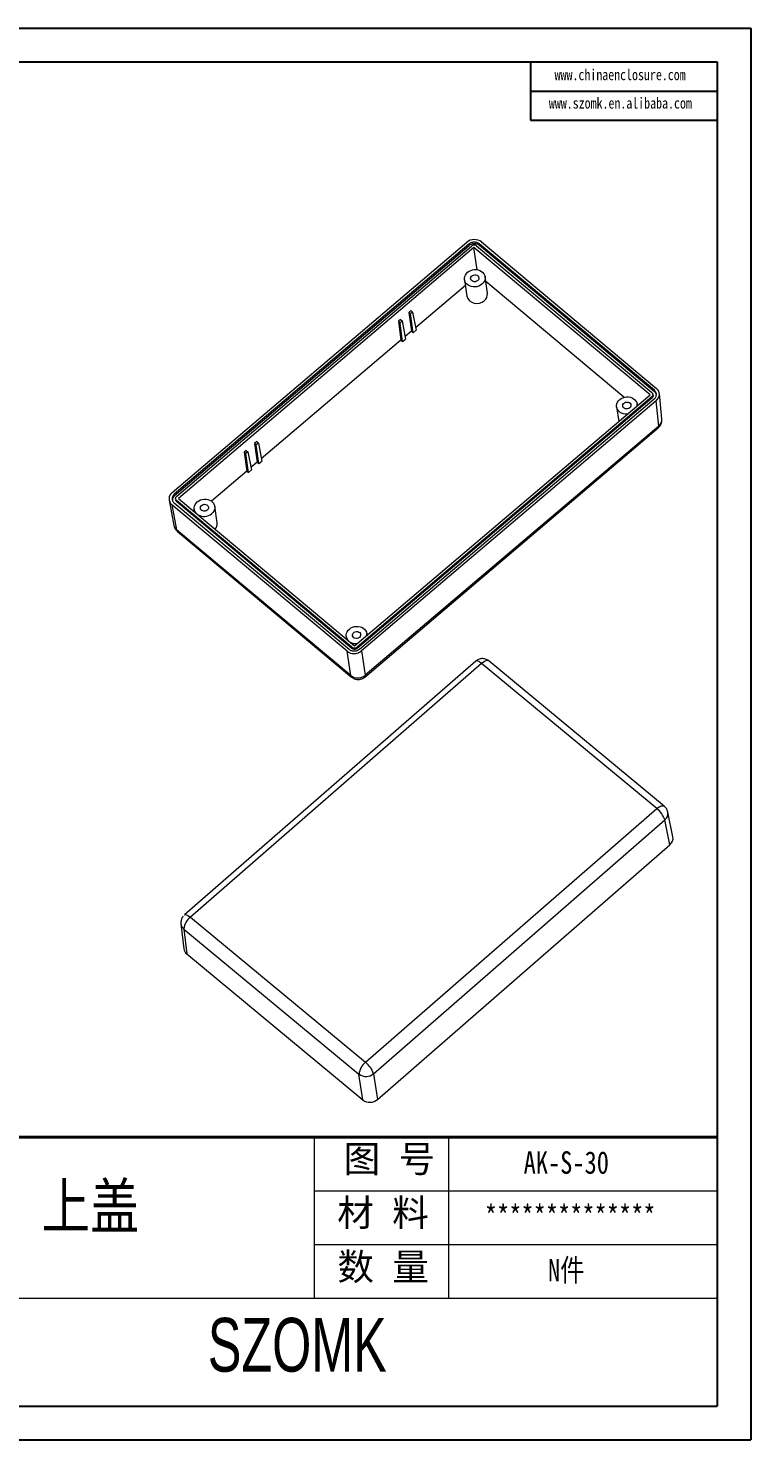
# Model space of a CAD drawing. Header units: inches. Extents: x 1464 to 2346, y 536 to 823.
# Drawn here: x 1722.5 to 1869.3, y 535.9 to 822.7 of the extents above; entities that cross this region are included whole.
import ezdxf

# ---------------------------------------------------------------- set-up
doc = ezdxf.new("R2010")
doc.units = ezdxf.units.IN
doc.layers.add('文字', color=81, linetype='Continuous')
doc.layers.add('粗实线', color=7, linetype='Continuous', lineweight=30)
doc.layers.add('细实线', color=3, linetype='Continuous', lineweight=9)
doc.styles.get("Standard").update_dxf_attribs({"font": 'txt', "bigfont": 'gbcbig.shx'})
doc.styles.add('宋体', font='', dxfattribs={"width": 0.8, "height": 3.5})
doc.styles.add('长仿宋', font='', dxfattribs={"width": 0.7, "height": 4})
doc.styles.get('宋体').set_extended_font_data('SimSun')
doc.styles.get('长仿宋').set_extended_font_data('SimSun')

msp = doc.modelspace()

# ---------------------------------------------------------------- linework, layer by layer
for p, q in [((1463.818, 822.657), (1869.305, 822.657)), ((1869.305, 822.657), (1869.305, 535.949)), ((1474.31, 815.831), (1862.479, 815.831)), ((1824.555, 815.831), (1824.555, 803.98)), ((1862.479, 815.831), (1862.479, 542.775)), ((1824.555, 809.905), (1862.479, 809.905)), ((1824.555, 803.98), (1862.479, 803.98)), ((1474.31, 542.775), (1862.479, 542.775)), ((1463.818, 535.949), (1869.305, 535.949))]:
    msp.add_line(p, q)
at = {"color": 7, "linetype": 'Continuous', "lineweight": 15}
for p, q in [((1751.745, 728.378), (1811.609, 779.181)), ((1812.038, 778.822), (1752.174, 728.02)), ((1752.218, 727.749), (1812.082, 778.551)), ((1752.669, 727.606), (1812.533, 778.408)), ((1813.062, 778.135), (1752.997, 727.162)), ((1812.082, 778.551), (1812.038, 778.822)), ((1848.842, 748.214), (1813.062, 778.135)), ((1813.679, 773.604), (1813.062, 778.135)), ((1813.606, 778.434), (1849.193, 748.674)), ((1849.709, 749.112), (1814.122, 778.872)), ((1814.154, 778.601), (1814.122, 778.872)), ((1814.154, 778.601), (1849.741, 748.841)), ((1814.569, 779.252), (1850.157, 749.492)), ((1811.143, 771.57), (1811.618, 768.229)), ((1815.776, 768.821), (1815.301, 772.161)), ((1811.309, 770.405), (1801.194, 761.821)), ((1843.539, 747.689), (1815.44, 771.187)), ((1798.141, 763.494), (1797.707, 763.126)), ((1797.707, 763.126), (1798.227, 759.303)), ((1798.045, 762.843), (1797.707, 763.126)), ((1798.479, 763.211), (1798.045, 762.843)), ((1798.565, 759.02), (1798.045, 762.843)), ((1798.141, 763.494), (1798.479, 763.211)), ((1798.479, 763.211), (1799.17, 759.533)), ((1800.257, 765.29), (1799.823, 764.922)), ((1799.823, 764.922), (1800.343, 761.099)), ((1800.161, 764.639), (1799.823, 764.922)), ((1800.595, 765.007), (1800.161, 764.639)), ((1800.681, 760.816), (1800.161, 764.639)), ((1800.257, 765.29), (1800.595, 765.007)), ((1800.595, 765.007), (1801.286, 761.329)), ((1800.343, 761.099), (1799.077, 760.025)), ((1800.343, 761.099), (1800.681, 760.816)), ((1800.681, 760.816), (1801.286, 761.329)), ((1798.227, 759.303), (1769.851, 735.222)), ((1798.227, 759.303), (1798.565, 759.02)), ((1798.565, 759.02), (1799.17, 759.533)), ((1849.442, 748.069), (1849.396, 748.334)), ((1849.741, 748.841), (1849.709, 749.112)), ((1851.232, 743.281), (1850.732, 748.439)), ((1788.777, 697.241), (1848.842, 748.214)), ((1849.17, 747.77), (1789.307, 696.968)), ((1849.214, 747.499), (1789.35, 696.697)), ((1789.801, 696.554), (1849.665, 747.356)), ((1850.094, 746.998), (1790.23, 696.195)), ((1842.047, 745.726), (1842.463, 742.8)), ((1846.248, 746.012), (1846.205, 746.318)), ((1849.214, 747.499), (1849.17, 747.77)), ((1850.593, 741.848), (1850.094, 746.998)), ((1790.874, 690.878), (1850.5, 741.478)), ((1850.593, 741.848), (1790.967, 691.248)), ((1766.798, 736.896), (1766.364, 736.527)), ((1766.798, 736.896), (1767.136, 736.613)), ((1768.914, 738.692), (1768.48, 738.323)), ((1768.48, 738.323), (1769, 734.501)), ((1768.818, 738.041), (1768.48, 738.323)), ((1769.252, 738.409), (1768.818, 738.041)), ((1769.339, 734.218), (1768.818, 738.041)), ((1768.914, 738.692), (1769.252, 738.409)), ((1769.252, 738.409), (1769.943, 734.731)), ((1766.364, 736.527), (1766.884, 732.705)), ((1766.702, 736.245), (1766.364, 736.527)), ((1767.136, 736.613), (1766.702, 736.245)), ((1767.222, 732.422), (1766.702, 736.245)), ((1767.136, 736.613), (1767.827, 732.935)), ((1769, 734.501), (1767.735, 733.426)), ((1769, 734.501), (1769.339, 734.218)), ((1769.339, 734.218), (1769.943, 734.731)), ((1766.884, 732.705), (1759.708, 726.615)), ((1766.884, 732.705), (1767.222, 732.422)), ((1767.222, 732.422), (1767.827, 732.935)), ((1751.125, 726.807), (1752.092, 721.661)), ((1787.27, 696.124), (1751.682, 725.884)), ((1751.682, 725.884), (1752.647, 720.746)), ((1752.13, 726.264), (1787.717, 696.504)), ((1752.174, 728.02), (1752.218, 727.749)), ((1752.438, 727.076), (1752.468, 726.81)), ((1788.233, 696.942), (1752.646, 726.702)), ((1752.678, 726.431), (1752.646, 726.702)), ((1788.265, 696.671), (1752.678, 726.431)), ((1752.997, 727.162), (1788.777, 697.241)), ((1760.851, 722.21), (1760.376, 725.55)), ((1756.218, 724.958), (1756.297, 724.403)), ((1788.007, 691.176), (1752.647, 720.746)), ((1752.809, 720.437), (1788.168, 690.868)), ((1791.323, 699.401), (1791.279, 699.707)), ((1787.121, 699.115), (1787.2, 698.56)), ((1788.265, 696.671), (1788.233, 696.942)), ((1789.307, 696.968), (1789.35, 696.697)), ((1813.422, 694.097), (1754.233, 642.561)), ((1788.007, 691.176), (1787.27, 696.124)), ((1790.23, 696.195), (1790.967, 691.248)), ((1851.731, 664.652), (1816.141, 694.13)), ((1814.622, 693.628), (1755.433, 642.093)), ((1850.212, 664.15), (1814.622, 693.628)), ((1791.023, 612.614), (1850.212, 664.15)), ((1853.492, 658.422), (1852.448, 663.46)), ((1792.657, 610.31), (1851.846, 661.846)), ((1852.889, 656.815), (1851.846, 661.846)), ((1793.463, 605.073), (1852.889, 656.815)), ((1753.525, 640.739), (1754.102, 635.684)), ((1754.108, 639.69), (1789.698, 610.212)), ((1754.108, 639.69), (1754.684, 634.643)), ((1755.433, 642.093), (1791.023, 612.614)), ((1754.684, 634.643), (1790.505, 604.974)), ((1790.505, 604.974), (1789.698, 610.212)), ((1792.657, 610.31), (1793.463, 605.073))]:
    msp.add_line(p, q, dxfattribs=at)
at = {"color": 7, "linetype": 'Continuous', "lineweight": 15, "flags": 128}
for points in [[(1814.671, 770.654), (1814.368, 770.439), (1814.027, 770.272), (1813.658, 770.16), (1813.274, 770.106), (1812.889, 770.112), (1812.515, 770.177), (1812.165, 770.3), (1811.851, 770.476), (1811.583, 770.7), (1811.372, 770.963), (1811.223, 771.257), (1811.143, 771.572), (1811.133, 771.896), (1811.195, 772.22), (1811.325, 772.532), (1811.52, 772.82), (1811.774, 773.077), (1812.076, 773.292), (1812.417, 773.458), (1812.786, 773.571), (1813.17, 773.625), (1813.556, 773.619), (1813.93, 773.554), (1814.28, 773.431), (1814.594, 773.255), (1814.861, 773.031), (1815.073, 772.768), (1815.221, 772.474), (1815.302, 772.159), (1815.311, 771.834), (1815.25, 771.511), (1815.119, 771.199), (1814.924, 770.91), (1814.671, 770.654)], [(1813.802, 771.381), (1813.598, 771.251), (1813.36, 771.176), (1813.111, 771.162), (1812.871, 771.211), (1812.662, 771.317), (1812.504, 771.473), (1812.409, 771.663), (1812.386, 771.872), (1812.438, 772.079), (1812.559, 772.268), (1812.739, 772.421), (1812.962, 772.525), (1813.209, 772.57), (1813.456, 772.552), (1813.683, 772.474), (1813.868, 772.341), (1813.997, 772.166), (1814.056, 771.965), (1814.042, 771.754), (1813.954, 771.554), (1813.802, 771.381)], [(1844.187, 744.263), (1844.178, 744.263), (1843.793, 744.268), (1843.418, 744.334), (1843.068, 744.457), (1842.754, 744.633), (1842.487, 744.857), (1842.275, 745.12), (1842.127, 745.414), (1842.047, 745.729), (1842.037, 746.053), (1842.098, 746.377), (1842.229, 746.688), (1842.424, 746.977), (1842.677, 747.234), (1842.98, 747.449), (1843.321, 747.615), (1843.69, 747.728), (1844.074, 747.782), (1844.459, 747.776), (1844.833, 747.711), (1845.183, 747.588), (1845.497, 747.411), (1845.765, 747.188), (1845.976, 746.925), (1846.125, 746.631), (1846.205, 746.316), (1846.215, 745.991), (1846.214, 745.983)], [(1844.705, 745.538), (1844.501, 745.408), (1844.264, 745.333), (1844.014, 745.319), (1843.775, 745.368), (1843.566, 745.474), (1843.407, 745.63), (1843.312, 745.82), (1843.29, 746.028), (1843.341, 746.236), (1843.463, 746.425), (1843.643, 746.578), (1843.866, 746.681), (1844.112, 746.726), (1844.36, 746.709), (1844.586, 746.63), (1844.772, 746.498), (1844.9, 746.323), (1844.96, 746.121), (1844.945, 745.911), (1844.858, 745.71), (1844.705, 745.538)], [(1756.603, 724.147), (1756.446, 724.352), (1756.298, 724.646), (1756.217, 724.961), (1756.208, 725.285), (1756.269, 725.609), (1756.4, 725.92), (1756.595, 726.209), (1756.848, 726.466), (1757.15, 726.681), (1757.492, 726.847), (1757.861, 726.96), (1758.245, 727.014), (1758.63, 727.008), (1759.004, 726.943), (1759.354, 726.82), (1759.668, 726.643), (1759.936, 726.42), (1760.147, 726.157), (1760.296, 725.863), (1760.376, 725.548), (1760.386, 725.223), (1760.324, 724.9), (1760.193, 724.588), (1759.998, 724.299), (1759.745, 724.043), (1759.745, 724.043)], [(1758.876, 724.77), (1758.672, 724.64), (1758.435, 724.565), (1758.185, 724.551), (1757.945, 724.6), (1757.737, 724.706), (1757.578, 724.862), (1757.483, 725.052), (1757.461, 725.26), (1757.512, 725.468), (1757.634, 725.657), (1757.814, 725.81), (1758.037, 725.913), (1758.283, 725.958), (1758.531, 725.941), (1758.757, 725.862), (1758.943, 725.73), (1759.071, 725.555), (1759.131, 725.353), (1759.116, 725.143), (1759.029, 724.942), (1758.876, 724.77)], [(1787.507, 698.303), (1787.35, 698.509), (1787.201, 698.803), (1787.121, 699.117), (1787.111, 699.442), (1787.173, 699.766), (1787.303, 700.077), (1787.499, 700.366), (1787.752, 700.622), (1788.054, 700.838), (1788.396, 701.004), (1788.765, 701.116), (1789.148, 701.171), (1789.534, 701.165), (1789.908, 701.099), (1790.258, 700.976), (1790.572, 700.8), (1790.839, 700.577), (1791.051, 700.313), (1791.199, 700.019), (1791.28, 699.705), (1791.289, 699.38), (1791.289, 699.372)], [(1789.78, 698.926), (1789.576, 698.797), (1789.338, 698.722), (1789.089, 698.708), (1788.849, 698.756), (1788.641, 698.863), (1788.482, 699.019), (1788.387, 699.209), (1788.364, 699.417), (1788.416, 699.625), (1788.537, 699.814), (1788.717, 699.967), (1788.941, 700.07), (1789.187, 700.115), (1789.434, 700.098), (1789.661, 700.019), (1789.847, 699.887), (1789.975, 699.712), (1790.034, 699.51), (1790.02, 699.3), (1789.932, 699.099), (1789.78, 698.926)]]:
    msp.add_lwpolyline(points, dxfattribs=at)
at = {"color": 8, "linetype": 'Continuous', "lineweight": 15, "flags": 128}
for points in [[(1752.647, 720.746), (1752.712, 720.555), (1752.809, 720.437)], [(1814.622, 693.628), (1814.344, 693.84), (1814.083, 694.003), (1813.85, 694.109), (1813.651, 694.155), (1813.497, 694.139), (1813.422, 694.097)], [(1816.141, 694.13), (1816.109, 694.154), (1815.939, 694.221), (1815.725, 694.224), (1815.477, 694.163), (1815.204, 694.04), (1814.915, 693.859), (1814.622, 693.628)], [(1788.169, 690.868), (1788.072, 690.986), (1788.007, 691.176)], [(1850.212, 664.15), (1850.505, 664.381), (1850.794, 664.561), (1851.067, 664.685), (1851.315, 664.746), (1851.529, 664.743), (1851.7, 664.675), (1851.731, 664.652)], [(1754.232, 642.56), (1754.307, 642.604), (1754.462, 642.619), (1754.66, 642.573), (1754.894, 642.467), (1755.155, 642.305), (1755.433, 642.093)]]:
    msp.add_lwpolyline(points, dxfattribs=at)
at = {"color": 7, "linetype": 'Continuous', "lineweight": 15}
for centre, radius, start, end in [((1814.12, 768.628), 1.667, 307.96385, 6.63766), ((1813.664, 768.856), 2.139, 197.0438, 313.85632), ((1758.211, 725.885), 2.397, 239.49324, 309.78441), ((1759.239, 722.013), 1.624, 318.20183, 6.96258), ((1789.086, 699.941), 2.296, 238.84796, 274.40074), ((1789.443, 693.023), 2.34, 232.13197, 310.63431), ((1847.206, 660.286), 4.896, 18.58486, 52.11203), ((1757.482, 639.397), 3.386, 127.23951, 175.02809), ((1793.072, 609.918), 3.386, 127.23951, 175.02809), ((1788.016, 608.75), 4.896, 18.58486, 52.11203), ((1791.115, 612.125), 2.38, 233.47428, 310.35568)]:
    msp.add_arc(centre, radius, start, end, dxfattribs=at)
at = {"color": 8, "linetype": 'Continuous', "lineweight": 15}
for centre, radius, start, end in [((1849.565, 743.165), 1.67, 307.95533, 3.99005), ((1850.225, 741.743), 0.382, 316.0562, 15.89515), ((1753.613, 721.958), 1.549, 191.05136, 231.45842), ((1790.599, 691.143), 0.382, 316.09516, 15.88958), ((1850.771, 663.166), 1.703, 309.17391, 10.11961), ((1755.117, 640.937), 1.604, 186.91927, 231.03243)]:
    msp.add_arc(centre, radius, start, end, dxfattribs=at)
at = {"color": 7, "linetype": 'Continuous', "lineweight": 15}
for centre, major_axis, ratio, start_param, end_param in [((1813.058, 777.969), (2.079, 0.296), 0.8369066, 0.6455206, 2.2160124), ((1848.645, 748.209), (2.08, 0.295), 0.8364167, 5.3583859, 6.9288777), ((1753.194, 727.167), (2.08, 0.295), 0.8364167, 2.2167933, 3.787285), ((1788.781, 697.407), (2.079, 0.296), 0.8369066, 3.7871133, 5.357605), ((1851.43, 658.022), (2.074, 0.333), 0.8427041, 5.3492192, 6.3214061), ((1756.186, 635.95), (2.074, 0.333), 0.8427041, 3.1033718, 3.7781182), ((1792.005, 606.281), (2.073, 0.334), 0.8431949, 3.7778944, 5.3483861)]:
    msp.add_ellipse(centre, major_axis=major_axis, ratio=ratio, start_param=start_param, end_param=end_param, dxfattribs=at)
for points, knots in [([(1814.122, 778.872), (1814.055, 778.928), (1813.982, 778.978), (1813.824, 779.064), (1813.739, 779.101), (1813.562, 779.158), (1813.471, 779.18), (1813.283, 779.207), (1813.186, 779.213), (1812.994, 779.208), (1812.898, 779.198), (1812.707, 779.162), (1812.613, 779.136), (1812.345, 779.037), (1812.178, 778.94), (1812.038, 778.822)], [0, 0, 0, 0, 0.125, 0.125, 0.25, 0.25, 0.375, 0.375, 0.5, 0.5, 0.625, 0.625, 0.75, 0.75, 1, 1, 1, 1]), ([(1812.082, 778.551), (1812.221, 778.669), (1812.387, 778.765), (1812.654, 778.863), (1812.747, 778.889), (1812.937, 778.925), (1813.032, 778.935), (1813.223, 778.94), (1813.32, 778.934), (1813.507, 778.907), (1813.597, 778.886), (1813.773, 778.828), (1813.858, 778.792), (1814.014, 778.706), (1814.087, 778.657), (1814.154, 778.601)], [0, 0, 0, 0, 0.25, 0.25, 0.375, 0.375, 0.5, 0.5, 0.625, 0.625, 0.75, 0.75, 0.875, 0.875, 1, 1, 1, 1]), ([(1813.606, 778.434), (1813.537, 778.491), (1813.454, 778.537), (1813.318, 778.581), (1813.271, 778.592), (1813.174, 778.606), (1813.124, 778.609), (1813.025, 778.607), (1812.975, 778.602), (1812.877, 778.583), (1812.829, 778.57), (1812.691, 778.519), (1812.605, 778.469), (1812.533, 778.408)], [0, 0, 0, 0, 0.25, 0.25, 0.375, 0.375, 0.5, 0.5, 0.625, 0.625, 0.75, 0.75, 1, 1, 1, 1]), ([(1849.193, 748.674), (1849.262, 748.617), (1849.316, 748.547), (1849.37, 748.432), (1849.384, 748.393), (1849.401, 748.311), (1849.405, 748.269), (1849.403, 748.186), (1849.397, 748.144), (1849.376, 748.061), (1849.36, 748.021), (1849.301, 747.904), (1849.242, 747.831), (1849.17, 747.77)], [0, 0, 0, 0, 0.25, 0.25, 0.375, 0.375, 0.5, 0.5, 0.625, 0.625, 0.75, 0.75, 1, 1, 1, 1]), ([(1849.665, 747.356), (1849.805, 747.475), (1849.918, 747.616), (1850.034, 747.843), (1850.064, 747.922), (1850.105, 748.083), (1850.117, 748.164), (1850.121, 748.326), (1850.113, 748.408), (1850.08, 748.566), (1850.054, 748.643), (1849.984, 748.791), (1849.939, 748.863), (1849.836, 748.995), (1849.777, 749.056), (1849.709, 749.112)], [0, 0, 0, 0, 0.25, 0.25, 0.375, 0.375, 0.5, 0.5, 0.625, 0.625, 0.75, 0.75, 0.875, 0.875, 1, 1, 1, 1]), ([(1850.098, 748.296), (1850.055, 748.414), (1849.98, 748.618), (1849.812, 748.775), (1849.741, 748.841)], [0, 0, 0, 0, 0.5759385, 1, 1, 1, 1]), ([(1849.433, 748.067), (1849.44, 748.044), (1849.467, 747.952), (1849.425, 747.778), (1849.332, 747.609), (1849.243, 747.526), (1849.214, 747.499)], [0, 0, 0, 0, 0.1167076, 0.4709762, 0.824349, 1, 1, 1, 1]), ([(1850.752, 741.732), (1850.828, 741.831), (1850.935, 741.974), (1851.059, 742.213), (1851.149, 742.44), (1851.219, 742.731), (1851.251, 743.015), (1851.233, 743.199), (1851.226, 743.275)], [0, 0, 0, 0, 0.2247793, 0.3220366, 0.4869776, 0.665884, 0.8613295, 1, 1, 1, 1]), ([(1850.5, 741.478), (1850.503, 741.48), (1850.597, 741.553), (1850.676, 741.644), (1850.752, 741.732)], [0, 0, 0, 0, 0.0295551, 1, 1, 1, 1]), ([(1752.174, 728.02), (1752.034, 727.901), (1751.921, 727.76), (1751.806, 727.533), (1751.775, 727.454), (1751.734, 727.293), (1751.723, 727.212), (1751.719, 727.05), (1751.726, 726.968), (1751.76, 726.81), (1751.786, 726.733), (1751.856, 726.585), (1751.9, 726.513), (1752.003, 726.381), (1752.063, 726.32), (1752.13, 726.264)], [0, 0, 0, 0, 0.25, 0.25, 0.375, 0.375, 0.5, 0.5, 0.625, 0.625, 0.75, 0.75, 0.875, 0.875, 1, 1, 1, 1]), ([(1752.218, 727.749), (1752.112, 727.639), (1751.899, 727.418), (1751.759, 727.063), (1751.781, 726.849), (1751.789, 726.773)], [0, 0, 0, 0, 0.3914848, 0.7838727, 1, 1, 1, 1]), ([(1752.646, 726.702), (1752.578, 726.759), (1752.523, 726.829), (1752.469, 726.944), (1752.456, 726.983), (1752.438, 727.065), (1752.434, 727.107), (1752.436, 727.19), (1752.442, 727.232), (1752.464, 727.315), (1752.479, 727.355), (1752.539, 727.472), (1752.597, 727.545), (1752.669, 727.606)], [0, 0, 0, 0, 0.25, 0.25, 0.375, 0.375, 0.5, 0.5, 0.625, 0.625, 0.75, 0.75, 1, 1, 1, 1]), ([(1752.678, 726.431), (1752.614, 726.496), (1752.506, 726.607), (1752.483, 726.751), (1752.474, 726.811)], [0, 0, 0, 0, 0.58274834, 1, 1, 1, 1]), ([(1752.097, 721.662), (1752.115, 721.573), (1752.157, 721.368), (1752.29, 721.063), (1752.487, 720.761), (1752.666, 720.551), (1752.788, 720.46), (1752.812, 720.442)], [0, 0, 0, 0, 0.1866445, 0.4342307, 0.684624, 0.9369805, 1, 1, 1, 1]), ([(1788.233, 696.942), (1788.302, 696.885), (1788.385, 696.839), (1788.522, 696.795), (1788.569, 696.784), (1788.665, 696.77), (1788.716, 696.767), (1788.815, 696.769), (1788.864, 696.774), (1788.962, 696.793), (1789.01, 696.806), (1789.148, 696.857), (1789.235, 696.907), (1789.307, 696.968)], [0, 0, 0, 0, 0.25, 0.25, 0.375, 0.375, 0.5, 0.5, 0.625, 0.625, 0.75, 0.75, 1, 1, 1, 1]), ([(1787.717, 696.504), (1787.784, 696.448), (1787.858, 696.398), (1788.015, 696.312), (1788.1, 696.275), (1788.277, 696.217), (1788.368, 696.196), (1788.556, 696.169), (1788.653, 696.163), (1788.846, 696.168), (1788.941, 696.178), (1789.132, 696.214), (1789.226, 696.24), (1789.494, 696.339), (1789.661, 696.436), (1789.801, 696.554)], [0, 0, 0, 0, 0.125, 0.125, 0.25, 0.25, 0.375, 0.375, 0.5, 0.5, 0.625, 0.625, 0.75, 0.75, 1, 1, 1, 1]), ([(1789.35, 696.697), (1789.278, 696.636), (1789.19, 696.585), (1789.051, 696.534), (1789.002, 696.52), (1788.903, 696.501), (1788.853, 696.496), (1788.753, 696.494), (1788.702, 696.497), (1788.604, 696.511), (1788.557, 696.522), (1788.418, 696.567), (1788.334, 696.613), (1788.265, 696.671)], [0, 0, 0, 0, 0.25, 0.25, 0.375, 0.375, 0.5, 0.5, 0.625, 0.625, 0.75, 0.75, 1, 1, 1, 1]), ([(1816.137, 694.126), (1816.065, 694.184), (1815.896, 694.32), (1815.589, 694.47), (1815.232, 694.58), (1814.856, 694.623), (1814.487, 694.6), (1814.14, 694.515), (1813.846, 694.392), (1813.612, 694.246), (1813.476, 694.151), (1813.423, 694.097), (1813.422, 694.096)], [0, 0, 0, 0, 0.0939975, 0.2189157, 0.344723, 0.4718313, 0.6012048, 0.7182104, 0.8333191, 0.9229093, 0.998481, 1, 1, 1, 1]), ([(1788.174, 690.871), (1788.245, 690.814), (1788.411, 690.678), (1788.716, 690.527), (1789.073, 690.414), (1789.449, 690.369), (1789.818, 690.39), (1790.166, 690.472), (1790.459, 690.595), (1790.694, 690.734), (1790.818, 690.834), (1790.874, 690.878)], [0, 0, 0, 0, 0.09317, 0.2189283, 0.3455996, 0.4736045, 0.603927, 0.7216944, 0.8375242, 0.9278456, 1, 1, 1, 1]), ([(1852.44, 663.466), (1852.424, 663.543), (1852.383, 663.736), (1852.251, 664.03), (1852.053, 664.332), (1851.873, 664.541), (1851.75, 664.63), (1851.726, 664.648)], [0, 0, 0, 0, 0.1670441, 0.4206606, 0.6770948, 0.9354959, 1, 1, 1, 1]), ([(1753.994, 642.317), (1753.92, 642.217), (1753.813, 642.074), (1753.691, 641.834), (1753.601, 641.606), (1753.532, 641.315), (1753.502, 641.022), (1753.521, 640.83), (1753.53, 640.746)], [0, 0, 0, 0, 0.2212792, 0.3172077, 0.4799411, 0.6565415, 0.8494313, 1, 1, 1, 1])]:
    msp.add_open_spline(points, degree=3, knots=knots, dxfattribs=at)
at = {"layer": '粗实线', "color": 7, "lineweight": 40}
msp.add_line((1862.479, 597.387), (1698.646, 597.387), dxfattribs=at)
at = {"layer": '细实线', "color": 7}
for p, q in [((1780.562, 597.387), (1780.562, 564.62)), ((1807.868, 597.387), (1807.868, 564.85)), ((1862.479, 586.464), (1780.562, 586.464)), ((1862.479, 575.542), (1780.562, 575.542)), ((1862.479, 564.62), (1616.729, 564.62))]:
    msp.add_line(p, q, dxfattribs=at)

# ---------------------------------------------------------------- texts
at = {"layer": '文字', "color": 0, "attachment_point": 1, "style": '宋体'}
for s, insert, char_height, width in [('www.chinaenclosure.com', (1829.44, 814.33), 2.2249, 39.08931), ('www.szomk.en.alibaba.com', (1828.277, 808.569), 2.2249, 39.08931), ('{\\H1.111x;AK-S-30}', (1823.15, 594.534), 4.09583, 47.35244), ('上盖', (1725.159, 587.958), 9.1019, 116.36391), ('{\\H1.111x;**************}', (1815.271, 583.611), 4.09583, 47.35244), ('{\\H1.111x;N件}', (1828.104, 572.689), 4.09583, 47.35244)]:
    msp.add_mtext(s, dxfattribs=dict(at, insert=insert, char_height=char_height, width=width))
at = {"layer": '粗实线', "insert": (1758.984, 560.709), "char_height": 10.92222, "width": 122.48192, "attachment_point": 1, "style": '长仿宋'}
msp.add_mtext('{\\fSTXinwei|b0|i0|c134|p2;SZOMK}', dxfattribs=at)
at = {"layer": '细实线', "color": 7, "char_height": 5.46111, "attachment_point": 1}
for s, insert, width in [('{\\fSimSun|b0|i0|c134|p54;图 号}', (1786.567, 595.729), 27.30556), ('{\\fSimSun|b0|i0|c134|p54;材 料   }', (1785.273, 584.806), 27.30556), ('{\\fSimSun|b0|i0|c134|p54;数 量}', (1785.299, 573.83), 24.67399)]:
    msp.add_mtext(s, dxfattribs=dict(at, insert=insert, width=width))

doc.saveas('drawing.dxf')
